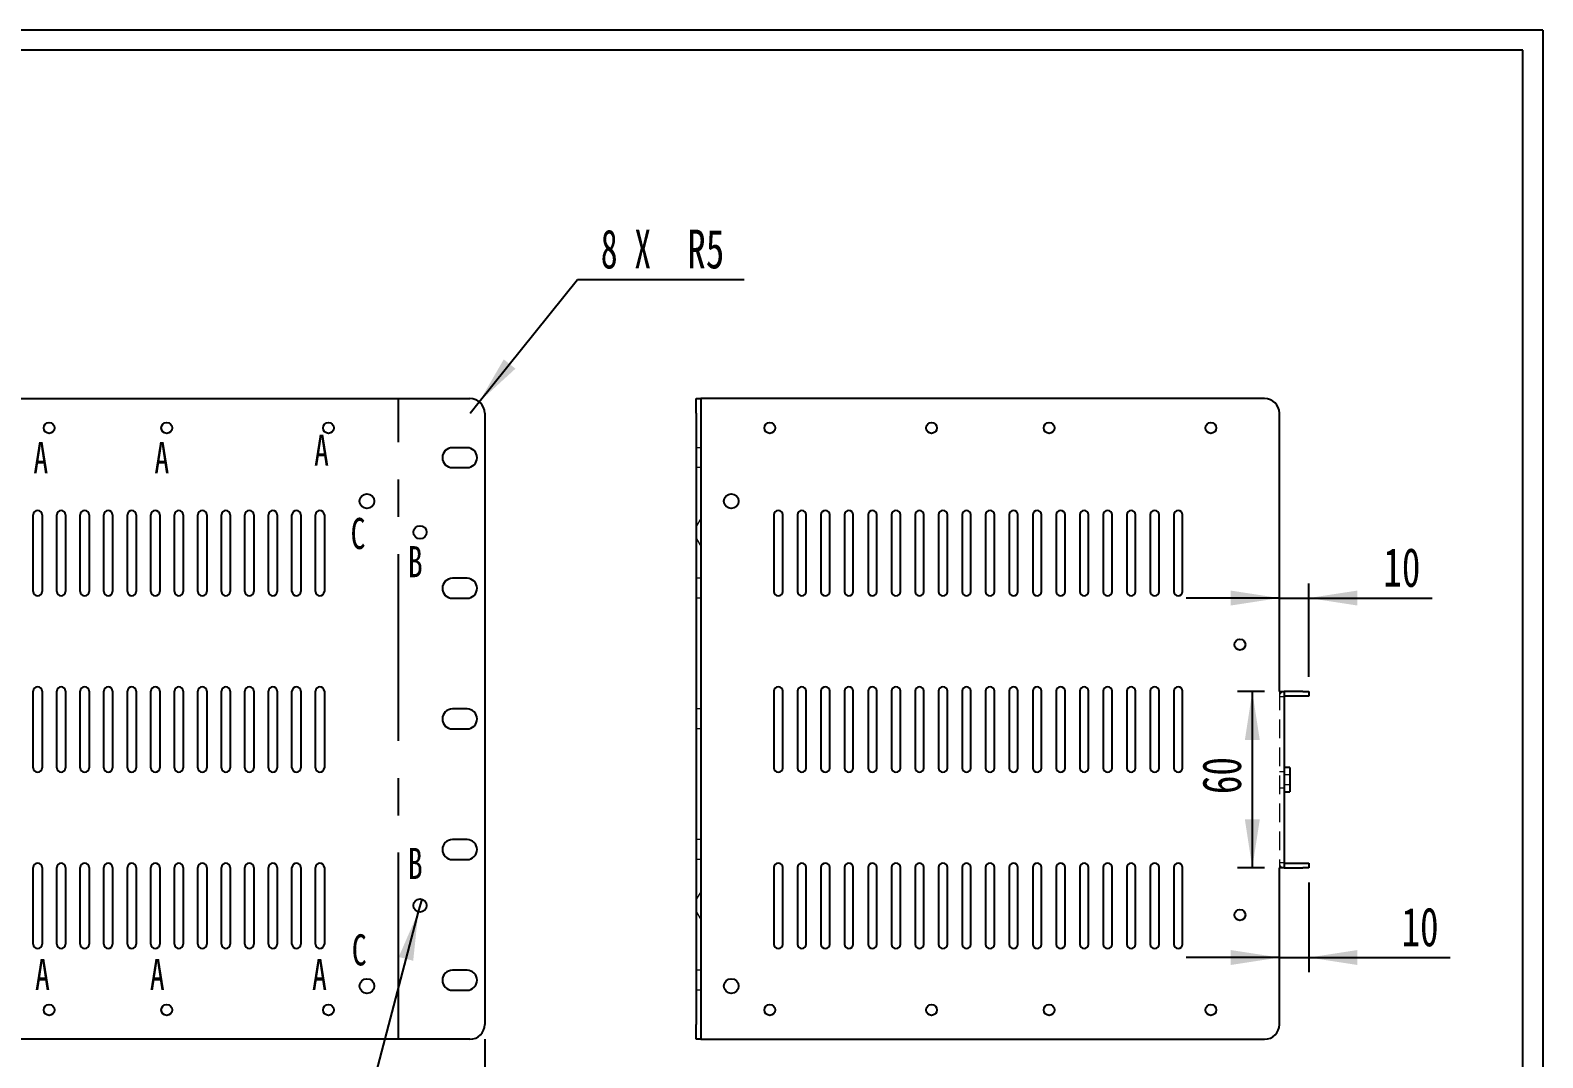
# Model space of a CAD drawing. Header units: millimetres. Extents: x 25 to 1451, y 32 to 1025.
# Drawn here: x 937 to 1451, y 675 to 1025 of the extents above; entities that cross this region are included whole.
import ezdxf

# ---------------------------------------------------------------- set-up
doc = ezdxf.new("R2010")
doc.units = ezdxf.units.MM
doc.header["$LTSCALE"] = 5
doc.linetypes.add('CENTERX2', pattern=[20.32, 12.7, -2.54, 2.54, -2.54])
doc.linetypes.add('HIDDEN', pattern=[1.905, 1.27, -0.635])
for name, color, linetype in [('DIM', 102, 'Continuous'), ('SLD-0', 7, 'Continuous'), ('WORK', 6, 'Continuous')]:
    doc.layers.add(name, color=color, linetype=linetype)
doc.styles.add('SLDTEXTSTYLE11', font='TXT', dxfattribs={"width": 0.7})
doc.styles.add('SLDTEXTSTYLE12', font='TXT', dxfattribs={"width": 0.633333})
doc.styles.add('SLDTEXTSTYLE13', font='TXT', dxfattribs={"width": 0.7, "bigfont": 'bigfont'})
doc.dimstyles.new('SLDDIMSTYLE1', dxfattribs={"dimtxt": 14.124891, "dimasz": 16.51, "dimexe": 0, "dimexo": 0.0625, "dimgap": 3.531223, "dimtad": 0, "dimtih": 1, "dimtoh": 1, "dimrnd": 1e-09, "dimzin": 12, "dimdsep": 46, "dimtxsty": 'SLDTEXTSTYLE11', "dimblk1": 'NONE', "dimblk2": 'NONE', "dimsah": 1, "dimcen": 0.09, "dimadec": 0, "dimazin": 3, "dimtfac": 1, "dimtofl": 0, "dimtmove": 0, "dimatfit": 3, "dimldrblk": 'NONE', "dimfxl": 0, "dimfrac": 2, "dimtolj": 1, "dimtzin": 12, "dimarcsym": 0})
doc.dimstyles.new('SLDDIMSTYLE2', dxfattribs={"dimtxt": 14.124891, "dimasz": 16.51, "dimexe": 0, "dimexo": 0.0625, "dimgap": 3.531223, "dimtad": 0, "dimtih": 1, "dimtoh": 1, "dimrnd": 1e-09, "dimzin": 12, "dimdsep": 46, "dimtxsty": 'SLDTEXTSTYLE11', "dimsah": 1, "dimcen": 0, "dimadec": 0, "dimazin": 3, "dimtfac": 1, "dimtofl": 0, "dimtmove": 0, "dimatfit": 3, "dimfxl": 0, "dimfrac": 2, "dimtolj": 1, "dimtzin": 12, "dimarcsym": 0})
doc.dimstyles.new('SLDDIMSTYLE4', dxfattribs={"dimtxt": 14.124891, "dimasz": 16.51, "dimexe": 0, "dimexo": 0.0625, "dimgap": 3.531223, "dimtad": 0, "dimtih": 1, "dimtoh": 1, "dimrnd": 1e-09, "dimzin": 4, "dimdsep": 46, "dimtxsty": 'SLDTEXTSTYLE11', "dimblk1": 'NONE', "dimsah": 1, "dimcen": 0, "dimadec": 0, "dimazin": 1, "dimtfac": 1, "dimtmove": 0, "dimatfit": 3, "dimldrblk": 'NONE', "dimfxl": 0, "dimfrac": 2, "dimtolj": 1, "dimtzin": 12, "dimarcsym": 0})
doc.dimstyles.new('SLDDIMSTYLE6', dxfattribs={"dimtxt": 14.124891, "dimasz": 16.51, "dimexe": 0, "dimexo": 0.0625, "dimgap": 3.531223, "dimtad": 1, "dimrnd": 1e-09, "dimzin": 12, "dimdsep": 46, "dimtxsty": 'SLDTEXTSTYLE11', "dimsah": 1, "dimcen": 0.09, "dimadec": 0, "dimazin": 3, "dimtfac": 1, "dimtofl": 0, "dimtmove": 0, "dimatfit": 3, "dimfxl": 0, "dimfrac": 2, "dimtolj": 1, "dimtzin": 12, "dimarcsym": 0})
doc.dimstyles.new('SLDDIMSTYLE8', dxfattribs={"dimtxt": 14.124891, "dimasz": 16.51, "dimexe": 0, "dimexo": 0.0625, "dimgap": 3.531223, "dimtad": 1, "dimrnd": 1e-09, "dimzin": 12, "dimdsep": 46, "dimtxsty": 'SLDTEXTSTYLE11', "dimsah": 1, "dimcen": 0.09, "dimadec": 0, "dimazin": 3, "dimtfac": 1, "dimtmove": 0, "dimatfit": 0, "dimfxl": 0, "dimfrac": 2, "dimtolj": 1, "dimtzin": 12, "dimarcsym": 0})

# ---------------------------------------------------------------- blocks, each defined once
blk = doc.blocks.new('_D_9')
at = {"layer": 'DIM'}
blk.add_line((1091.4, 681.66), (1091.4, 628.01), dxfattribs=at)
at = {"layer": 'DIM', "insert": (1083.16, 582.47), "char_height": 13.229, "attachment_point": 1, "rotation": 90, "style": 'SLDTEXTSTYLE11'}
blk.add_mtext('874.96', dxfattribs=at)
blk = doc.blocks.new('_None')
blk = doc.blocks.new('_D_13')
at = {"layer": 'WORK'}
for p, q in [((1089.53, 898.56), (1122.96, 940.14)), ((1122.96, 940.14), (1179.62, 940.14)), ((1086.4, 894.66), (1089.53, 898.56))]:
    blk.add_line(p, q, dxfattribs=at)
blk.add_solid([(1089.53, 898.56), (1101.85, 909.84), (1097.89, 913.02)], dxfattribs=at)
at = {"layer": 'WORK', "char_height": 13.229, "attachment_point": 1}
for s, insert, style in [('8 X', (1130.89, 957.19), 'SLDTEXTSTYLE12'), ('R5', (1160.29, 957.19), 'SLDTEXTSTYLE11')]:
    blk.add_mtext(s, dxfattribs=dict(at, insert=insert, style=style))
blk = doc.blocks.new('_D_15')
at = {"layer": 'WORK'}
for p, q in [((1069.97, 729.34), (1068.82, 724.99)), ((1068.82, 724.99), (1042.83, 626.26)), ((1042.83, 626.26), (923.23, 626.26))]:
    blk.add_line(p, q, dxfattribs=at)
blk.add_solid([(1068.82, 724.99), (1062.16, 709.67), (1067.08, 708.38)], dxfattribs=at)
at = {"layer": 'WORK', "attachment_point": 1}
for s, insert, char_height, style in [('B=4 X', (929, 660.95), 13.229, 'SLDTEXTSTYLE11'), ('%%c', (978.8, 660.95), 13.229, 'SLDTEXTSTYLE11'), ('4.50', (999.69, 660.95), 13.229, 'SLDTEXTSTYLE11'), ('M4 \\M+18DB9\\M+19D66\\M+18D45"\\M+19477"', (923.23, 643.31), 13.2292, 'SLDTEXTSTYLE13')]:
    blk.add_mtext(s, dxfattribs=dict(at, insert=insert, char_height=char_height, style=style))
blk = doc.blocks.new('_D_21')
at = {"layer": 'WORK'}
for p, q in [((1371.67, 804.96), (1371.67, 836.8)), ((1361.67, 831.8), (1329.92, 831.8)), ((1361.67, 831.8), (1371.67, 831.8)), ((1371.67, 831.8), (1413.59, 831.8))]:
    blk.add_line(p, q, dxfattribs=at)
for points in [[(1361.67, 831.8), (1345.16, 834.34), (1345.16, 829.26)], [(1371.67, 831.8), (1388.18, 829.26), (1388.18, 834.34)]]:
    blk.add_solid(points, dxfattribs=at)
at = {"layer": 'WORK', "insert": (1397.03, 848.85), "char_height": 13.229, "attachment_point": 1, "style": 'SLDTEXTSTYLE11'}
blk.add_mtext('10', dxfattribs=at)
blk = doc.blocks.new('_D_22')
at = {"layer": 'WORK'}
for p, q in [((1371.67, 734.96), (1371.67, 704.49)), ((1361.67, 709.49), (1329.92, 709.49)), ((1361.67, 709.49), (1371.67, 709.49)), ((1371.67, 709.49), (1419.78, 709.49))]:
    blk.add_line(p, q, dxfattribs=at)
for points in [[(1361.67, 709.49), (1345.16, 712.03), (1345.16, 706.95)], [(1371.67, 709.49), (1388.18, 706.95), (1388.18, 712.03)]]:
    blk.add_solid(points, dxfattribs=at)
at = {"layer": 'WORK', "insert": (1403.22, 726.54), "char_height": 13.229, "attachment_point": 1, "style": 'SLDTEXTSTYLE11'}
blk.add_mtext('10', dxfattribs=at)
blk = doc.blocks.new('_D_23')
at = {"layer": 'WORK'}
for p, q in [((1356.62, 799.96), (1347.47, 799.96)), ((1352.47, 799.96), (1352.47, 739.96)), ((1356.62, 739.96), (1347.47, 739.96))]:
    blk.add_line(p, q, dxfattribs=at)
for points in [[(1352.47, 799.96), (1349.93, 783.45), (1355.01, 783.45)], [(1352.47, 739.96), (1355.01, 756.47), (1349.93, 756.47)]]:
    blk.add_solid(points, dxfattribs=at)
at = {"layer": 'WORK', "insert": (1335.42, 765.09), "char_height": 13.229, "attachment_point": 1, "rotation": 90, "style": 'SLDTEXTSTYLE11'}
blk.add_mtext('60', dxfattribs=at)

msp = doc.modelspace()

# ---------------------------------------------------------------- linework, layer by layer
at = {"color": 7, "linetype": 'Continuous', "lineweight": 25}
for p, q in [((869.956, 899.664), (1086.396, 899.664)), ((1163.266, 899.664), (1164.866, 899.664)), ((1163.266, 894.664), (1163.266, 899.664)), ((1164.866, 899.664), (1164.866, 894.664)), ((1164.916, 899.664), (1164.866, 899.664)), ((1356.666, 899.664), (1164.916, 899.664)), ((1091.396, 894.664), (1091.396, 686.664)), ((1163.266, 894.664), (1163.266, 686.664)), ((1164.866, 894.664), (1164.866, 686.664)), ((1361.666, 799.964), (1361.666, 894.664)), ((1085.396, 882.964), (1080.396, 882.964)), ((1080.396, 876.164), (1085.396, 876.164)), ((937.856, 834.064), (937.856, 860.064)), ((940.856, 860.064), (940.856, 834.064)), ((945.856, 834.064), (945.856, 860.064)), ((948.856, 860.064), (948.856, 834.064)), ((953.856, 834.064), (953.856, 860.064)), ((956.856, 860.064), (956.856, 834.064)), ((961.856, 834.064), (961.856, 860.064)), ((964.856, 860.064), (964.856, 834.064)), ((969.856, 834.064), (969.856, 860.064)), ((972.856, 860.064), (972.856, 834.064)), ((977.856, 834.064), (977.856, 860.064)), ((980.856, 860.064), (980.856, 834.064)), ((985.856, 834.064), (985.856, 860.064)), ((988.856, 860.064), (988.856, 834.064)), ((993.856, 834.064), (993.856, 860.064)), ((996.856, 860.064), (996.856, 834.064)), ((1001.856, 834.064), (1001.856, 860.064)), ((1004.856, 860.064), (1004.856, 834.064)), ((1009.856, 834.064), (1009.856, 860.064)), ((1012.856, 860.064), (1012.856, 834.064)), ((1017.856, 834.064), (1017.856, 860.064)), ((1020.856, 860.064), (1020.856, 834.064)), ((1025.856, 834.064), (1025.856, 860.064)), ((1028.856, 860.064), (1028.856, 834.064)), ((1033.856, 834.064), (1033.856, 860.064)), ((1036.856, 860.064), (1036.856, 834.064)), ((1189.766, 860.064), (1189.766, 834.064)), ((1192.766, 834.064), (1192.766, 860.064)), ((1197.766, 860.064), (1197.766, 834.064)), ((1200.766, 834.064), (1200.766, 860.064)), ((1205.766, 860.064), (1205.766, 834.064)), ((1208.766, 834.064), (1208.766, 860.064)), ((1213.766, 860.064), (1213.766, 834.064)), ((1216.766, 834.064), (1216.766, 860.064)), ((1221.766, 860.064), (1221.766, 834.064)), ((1224.766, 834.064), (1224.766, 860.064)), ((1229.766, 860.064), (1229.766, 834.064)), ((1232.766, 834.064), (1232.766, 860.064)), ((1237.766, 860.064), (1237.766, 834.064)), ((1240.766, 834.064), (1240.766, 860.064)), ((1245.766, 860.064), (1245.766, 834.064)), ((1248.766, 834.064), (1248.766, 860.064)), ((1253.766, 860.064), (1253.766, 834.064)), ((1256.766, 834.064), (1256.766, 860.064)), ((1261.766, 860.064), (1261.766, 834.064)), ((1264.766, 834.064), (1264.766, 860.064)), ((1269.766, 860.064), (1269.766, 834.064)), ((1272.766, 834.064), (1272.766, 860.064)), ((1277.766, 860.064), (1277.766, 834.064)), ((1280.766, 834.064), (1280.766, 860.064)), ((1285.766, 860.064), (1285.766, 834.064)), ((1288.766, 834.064), (1288.766, 860.064)), ((1293.766, 860.064), (1293.766, 834.064)), ((1296.766, 834.064), (1296.766, 860.064)), ((1301.766, 860.064), (1301.766, 834.064)), ((1304.766, 834.064), (1304.766, 860.064)), ((1309.766, 860.064), (1309.766, 834.064)), ((1312.766, 834.064), (1312.766, 860.064)), ((1317.766, 860.064), (1317.766, 834.064)), ((1320.766, 834.064), (1320.766, 860.064)), ((1325.766, 860.064), (1325.766, 834.064)), ((1328.766, 834.064), (1328.766, 860.064)), ((1085.396, 838.514), (1080.396, 838.514)), ((1080.396, 831.714), (1085.396, 831.714)), ((937.856, 774.064), (937.856, 800.064)), ((940.856, 800.064), (940.856, 774.064)), ((945.856, 774.064), (945.856, 800.064)), ((948.856, 800.064), (948.856, 774.064)), ((953.856, 774.064), (953.856, 800.064)), ((956.856, 800.064), (956.856, 774.064)), ((961.856, 774.064), (961.856, 800.064)), ((964.856, 800.064), (964.856, 774.064)), ((969.856, 774.064), (969.856, 800.064)), ((972.856, 800.064), (972.856, 774.064)), ((977.856, 774.064), (977.856, 800.064)), ((980.856, 800.064), (980.856, 774.064)), ((985.856, 774.064), (985.856, 800.064)), ((988.856, 800.064), (988.856, 774.064)), ((993.856, 774.064), (993.856, 800.064)), ((996.856, 800.064), (996.856, 774.064)), ((1001.856, 774.064), (1001.856, 800.064)), ((1004.856, 800.064), (1004.856, 774.064)), ((1009.856, 774.064), (1009.856, 800.064)), ((1012.856, 800.064), (1012.856, 774.064)), ((1017.856, 774.064), (1017.856, 800.064)), ((1020.856, 800.064), (1020.856, 774.064)), ((1025.856, 774.064), (1025.856, 800.064)), ((1028.856, 800.064), (1028.856, 774.064)), ((1033.856, 774.064), (1033.856, 800.064)), ((1036.856, 800.064), (1036.856, 774.064)), ((1189.766, 800.064), (1189.766, 774.064)), ((1192.766, 774.064), (1192.766, 800.064)), ((1197.766, 800.064), (1197.766, 774.064)), ((1200.766, 774.064), (1200.766, 800.064)), ((1205.766, 800.064), (1205.766, 774.064)), ((1208.766, 774.064), (1208.766, 800.064)), ((1213.766, 800.064), (1213.766, 774.064)), ((1216.766, 774.064), (1216.766, 800.064)), ((1221.766, 800.064), (1221.766, 774.064)), ((1224.766, 774.064), (1224.766, 800.064)), ((1229.766, 800.064), (1229.766, 774.064)), ((1232.766, 774.064), (1232.766, 800.064)), ((1237.766, 800.064), (1237.766, 774.064)), ((1240.766, 774.064), (1240.766, 800.064)), ((1245.766, 800.064), (1245.766, 774.064)), ((1248.766, 774.064), (1248.766, 800.064)), ((1253.766, 800.064), (1253.766, 774.064)), ((1256.766, 774.064), (1256.766, 800.064)), ((1261.766, 800.064), (1261.766, 774.064)), ((1264.766, 774.064), (1264.766, 800.064)), ((1269.766, 800.064), (1269.766, 774.064)), ((1272.766, 774.064), (1272.766, 800.064)), ((1277.766, 800.064), (1277.766, 774.064)), ((1280.766, 774.064), (1280.766, 800.064)), ((1285.766, 800.064), (1285.766, 774.064)), ((1288.766, 774.064), (1288.766, 800.064)), ((1293.766, 800.064), (1293.766, 774.064)), ((1296.766, 774.064), (1296.766, 800.064)), ((1301.766, 800.064), (1301.766, 774.064)), ((1304.766, 774.064), (1304.766, 800.064)), ((1309.766, 800.064), (1309.766, 774.064)), ((1312.766, 774.064), (1312.766, 800.064)), ((1317.766, 800.064), (1317.766, 774.064)), ((1320.766, 774.064), (1320.766, 800.064)), ((1325.766, 800.064), (1325.766, 774.064)), ((1328.766, 774.064), (1328.766, 800.064)), ((1361.616, 799.964), (1361.666, 799.964)), ((1361.666, 799.964), (1363.266, 799.964)), ((1363.266, 799.964), (1363.266, 739.964)), ((1363.316, 799.964), (1363.266, 799.963)), ((1369.666, 799.964), (1363.316, 799.964)), ((1369.666, 798.364), (1363.316, 798.364)), ((1369.666, 799.964), (1371.666, 799.964)), ((1371.666, 798.364), (1369.666, 798.364)), ((1371.666, 799.964), (1371.666, 798.364)), ((1085.396, 794.064), (1080.396, 794.064)), ((1080.396, 787.264), (1085.396, 787.264)), ((1365.266, 774.114), (1363.266, 774.114)), ((1365.266, 774.114), (1365.266, 765.814)), ((1363.266, 765.814), (1365.266, 765.814)), ((1085.396, 749.614), (1080.396, 749.614)), ((1080.396, 742.814), (1085.396, 742.814)), ((1363.316, 741.564), (1369.666, 741.564)), ((1369.666, 741.564), (1371.666, 741.564)), ((1371.666, 741.564), (1371.666, 739.964)), ((937.856, 714.064), (937.856, 740.064)), ((940.856, 740.064), (940.856, 714.064)), ((945.856, 714.064), (945.856, 740.064)), ((948.856, 740.064), (948.856, 714.064)), ((953.856, 714.064), (953.856, 740.064)), ((956.856, 740.064), (956.856, 714.064)), ((961.856, 714.064), (961.856, 740.064)), ((964.856, 740.064), (964.856, 714.064)), ((969.856, 714.064), (969.856, 740.064)), ((972.856, 740.064), (972.856, 714.064)), ((977.856, 714.064), (977.856, 740.064)), ((980.856, 740.064), (980.856, 714.064)), ((985.856, 714.064), (985.856, 740.064)), ((988.856, 740.064), (988.856, 714.064)), ((993.856, 714.064), (993.856, 740.064)), ((996.856, 740.064), (996.856, 714.064)), ((1001.856, 714.064), (1001.856, 740.064)), ((1004.856, 740.064), (1004.856, 714.064)), ((1009.856, 714.064), (1009.856, 740.064)), ((1012.856, 740.064), (1012.856, 714.064)), ((1017.856, 714.064), (1017.856, 740.064)), ((1020.856, 740.064), (1020.856, 714.064)), ((1025.856, 714.064), (1025.856, 740.064)), ((1028.856, 740.064), (1028.856, 714.064)), ((1033.856, 714.064), (1033.856, 740.064)), ((1036.856, 740.064), (1036.856, 714.064)), ((1189.766, 740.064), (1189.766, 714.064)), ((1192.766, 714.064), (1192.766, 740.064)), ((1197.766, 740.064), (1197.766, 714.064)), ((1200.766, 714.064), (1200.766, 740.064)), ((1205.766, 740.064), (1205.766, 714.064)), ((1208.766, 714.064), (1208.766, 740.064)), ((1213.766, 740.064), (1213.766, 714.064)), ((1216.766, 714.064), (1216.766, 740.064)), ((1221.766, 740.064), (1221.766, 714.064)), ((1224.766, 714.064), (1224.766, 740.064)), ((1229.766, 740.064), (1229.766, 714.064)), ((1232.766, 714.064), (1232.766, 740.064)), ((1237.766, 740.064), (1237.766, 714.064)), ((1240.766, 714.064), (1240.766, 740.064)), ((1245.766, 740.064), (1245.766, 714.064)), ((1248.766, 714.064), (1248.766, 740.064)), ((1253.766, 740.064), (1253.766, 714.064)), ((1256.766, 714.064), (1256.766, 740.064)), ((1261.766, 740.064), (1261.766, 714.064)), ((1264.766, 714.064), (1264.766, 740.064)), ((1269.766, 740.064), (1269.766, 714.064)), ((1272.766, 714.064), (1272.766, 740.064)), ((1277.766, 740.064), (1277.766, 714.064)), ((1280.766, 714.064), (1280.766, 740.064)), ((1285.766, 740.064), (1285.766, 714.064)), ((1288.766, 714.064), (1288.766, 740.064)), ((1293.766, 740.064), (1293.766, 714.064)), ((1296.766, 714.064), (1296.766, 740.064)), ((1301.766, 740.064), (1301.766, 714.064)), ((1304.766, 714.064), (1304.766, 740.064)), ((1309.766, 740.064), (1309.766, 714.064)), ((1312.766, 714.064), (1312.766, 740.064)), ((1317.766, 740.064), (1317.766, 714.064)), ((1320.766, 714.064), (1320.766, 740.064)), ((1325.766, 740.064), (1325.766, 714.064)), ((1328.766, 714.064), (1328.766, 740.064)), ((1361.666, 739.964), (1361.616, 739.964)), ((1361.666, 686.664), (1361.666, 739.964)), ((1363.266, 739.964), (1361.666, 739.964)), ((1363.266, 739.965), (1363.316, 739.964)), ((1363.316, 739.964), (1369.666, 739.964)), ((1371.666, 739.964), (1369.666, 739.964)), ((1085.396, 705.164), (1080.396, 705.164)), ((1080.396, 698.364), (1085.396, 698.364)), ((1163.266, 681.664), (1163.266, 686.664)), ((1164.866, 686.664), (1164.866, 681.664)), ((1086.396, 681.664), (869.956, 681.664)), ((1164.866, 681.664), (1163.266, 681.664)), ((1164.866, 681.664), (1164.916, 681.664)), ((1164.916, 681.664), (1356.666, 681.664))]:
    msp.add_line(p, q, dxfattribs=at)
at = {"color": 7, "linetype": 'CENTERX2'}
msp.add_line((1062.076, 681.664), (1062.076, 899.664), dxfattribs=at)
at = {"color": 7, "linetype": 'HIDDEN', "lineweight": 18}
for p, q in [((1164.866, 882.964), (1163.266, 882.964)), ((1164.866, 876.164), (1163.266, 876.164)), ((1163.452, 856.414), (1163.266, 856.414)), ((1164.866, 858.864), (1163.452, 856.414)), ((1163.452, 856.414), (1163.452, 851.914)), ((1163.266, 851.914), (1163.452, 851.914)), ((1163.452, 851.914), (1164.866, 849.464)), ((1164.866, 838.514), (1163.266, 838.514)), ((1164.866, 831.714), (1163.266, 831.714)), ((1361.666, 799.964), (1361.666, 739.964)), ((1363.266, 798.214), (1361.666, 798.214)), ((1164.866, 794.064), (1163.266, 794.064)), ((1164.866, 787.264), (1163.266, 787.264)), ((1363.266, 772.714), (1361.666, 772.714)), ((1361.666, 767.214), (1363.266, 767.214)), ((1365.266, 771.614), (1363.266, 771.614)), ((1363.266, 768.314), (1365.266, 768.314)), ((1164.866, 749.614), (1163.266, 749.614)), ((1164.866, 742.814), (1163.266, 742.814)), ((1363.266, 741.714), (1361.666, 741.714)), ((1164.866, 731.864), (1163.452, 729.414)), ((1163.452, 729.414), (1163.266, 729.414)), ((1163.452, 729.414), (1163.452, 724.914)), ((1163.266, 724.914), (1163.452, 724.914)), ((1163.452, 724.914), (1164.866, 722.464)), ((1164.866, 705.164), (1163.266, 705.164)), ((1164.866, 698.364), (1163.266, 698.364))]:
    msp.add_line(p, q, dxfattribs=at)
at = {"color": 7, "linetype": 'Continuous', "lineweight": 25}
for centre, radius in [((943.256, 889.664), 1.85), ((983.256, 889.664), 1.85), ((1038.256, 889.664), 1.85), ((1188.366, 889.664), 1.85), ((1243.366, 889.664), 1.85), ((1283.366, 889.664), 1.85), ((1338.366, 889.664), 1.85), ((1051.356, 864.764), 2.5), ((1175.266, 864.764), 2.5), ((1069.396, 854.164), 2.25), ((1348.266, 815.964), 1.85), ((1069.396, 727.164), 2.25), ((1348.266, 723.964), 1.85), ((1051.356, 699.764), 2.5), ((1175.266, 699.764), 2.5), ((943.256, 691.664), 1.85), ((983.256, 691.664), 1.85), ((1038.256, 691.664), 1.85), ((1188.366, 691.664), 1.85), ((1243.366, 691.664), 1.85), ((1283.366, 691.664), 1.85), ((1338.366, 691.664), 1.85)]:
    msp.add_circle(centre, radius, dxfattribs=at)
for centre, radius, start, end in [((1086.396, 894.664), 5, 0, 90), ((1356.666, 894.664), 5, 0, 90), ((1080.396, 879.564), 3.4, 90, 270), ((1085.396, 879.564), 3.4, 270, 90), ((939.356, 860.064), 1.5, 0, 180), ((947.356, 860.064), 1.5, 0, 180), ((955.356, 860.064), 1.5, 0, 180), ((963.356, 860.064), 1.5, 0, 180), ((971.356, 860.064), 1.5, 0, 180), ((979.356, 860.064), 1.5, 0, 180), ((987.356, 860.064), 1.5, 0, 180), ((995.356, 860.064), 1.5, 0, 180), ((1003.356, 860.064), 1.5, 0, 180), ((1011.356, 860.064), 1.5, 0, 180), ((1019.356, 860.064), 1.5, 0, 180), ((1027.356, 860.064), 1.5, 0, 180), ((1035.356, 860.064), 1.5, 0, 180), ((1191.266, 860.064), 1.5, 0, 180), ((1199.266, 860.064), 1.5, 0, 180), ((1207.266, 860.064), 1.5, 0, 180), ((1215.266, 860.064), 1.5, 0, 180), ((1223.266, 860.064), 1.5, 0, 180), ((1231.266, 860.064), 1.5, 0, 180), ((1239.266, 860.064), 1.5, 0, 180), ((1247.266, 860.064), 1.5, 0, 180), ((1255.266, 860.064), 1.5, 0, 180), ((1263.266, 860.064), 1.5, 0, 180), ((1271.266, 860.064), 1.5, 0, 180), ((1279.266, 860.064), 1.5, 0, 180), ((1287.266, 860.064), 1.5, 0, 180), ((1295.266, 860.064), 1.5, 0, 180), ((1303.266, 860.064), 1.5, 0, 180), ((1311.266, 860.064), 1.5, 0, 180), ((1319.266, 860.064), 1.5, 0, 180), ((1327.266, 860.064), 1.5, 0, 180), ((1080.396, 835.114), 3.4, 90, 270), ((1085.396, 835.114), 3.4, 270, 90), ((939.356, 834.064), 1.5, 180, 0), ((947.356, 834.064), 1.5, 180, 0), ((955.356, 834.064), 1.5, 180, 0), ((963.356, 834.064), 1.5, 180, 0), ((971.356, 834.064), 1.5, 180, 0), ((979.356, 834.064), 1.5, 180, 0), ((987.356, 834.064), 1.5, 180, 0), ((995.356, 834.064), 1.5, 180, 0), ((1003.356, 834.064), 1.5, 180, 0), ((1011.356, 834.064), 1.5, 180, 0), ((1019.356, 834.064), 1.5, 180, 0), ((1027.356, 834.064), 1.5, 180, 0), ((1035.356, 834.064), 1.5, 180, 0), ((1191.266, 834.064), 1.5, 180, 0), ((1199.266, 834.064), 1.5, 180, 0), ((1207.266, 834.064), 1.5, 180, 0), ((1215.266, 834.064), 1.5, 180, 0), ((1223.266, 834.064), 1.5, 180, 0), ((1231.266, 834.064), 1.5, 180, 0), ((1239.266, 834.064), 1.5, 180, 0), ((1247.266, 834.064), 1.5, 180, 0), ((1255.266, 834.064), 1.5, 180, 0), ((1263.266, 834.064), 1.5, 180, 0), ((1271.266, 834.064), 1.5, 180, 0), ((1279.266, 834.064), 1.5, 180, 0), ((1287.266, 834.064), 1.5, 180, 0), ((1295.266, 834.064), 1.5, 180, 0), ((1303.266, 834.064), 1.5, 180, 0), ((1311.266, 834.064), 1.5, 180, 0), ((1319.266, 834.064), 1.5, 180, 0), ((1327.266, 834.064), 1.5, 180, 0), ((939.356, 800.064), 1.5, 0, 180), ((947.356, 800.064), 1.5, 0, 180), ((955.356, 800.064), 1.5, 0, 180), ((963.356, 800.064), 1.5, 0, 180), ((971.356, 800.064), 1.5, 0, 180), ((979.356, 800.064), 1.5, 0, 180), ((987.356, 800.064), 1.5, 0, 180), ((995.356, 800.064), 1.5, 0, 180), ((1003.356, 800.064), 1.5, 0, 180), ((1011.356, 800.064), 1.5, 0, 180), ((1019.356, 800.064), 1.5, 0, 180), ((1027.356, 800.064), 1.5, 0, 180), ((1035.356, 800.064), 1.5, 0, 180), ((1191.266, 800.064), 1.5, 0, 180), ((1199.266, 800.064), 1.5, 0, 180), ((1207.266, 800.064), 1.5, 0, 180), ((1215.266, 800.064), 1.5, 0, 180), ((1223.266, 800.064), 1.5, 0, 180), ((1231.266, 800.064), 1.5, 0, 180), ((1239.266, 800.064), 1.5, 0, 180), ((1247.266, 800.064), 1.5, 0, 180), ((1255.266, 800.064), 1.5, 0, 180), ((1263.266, 800.064), 1.5, 0, 180), ((1271.266, 800.064), 1.5, 0, 180), ((1279.266, 800.064), 1.5, 0, 180), ((1287.266, 800.064), 1.5, 0, 180), ((1295.266, 800.064), 1.5, 0, 180), ((1303.266, 800.064), 1.5, 0, 180), ((1311.266, 800.064), 1.5, 0, 180), ((1319.266, 800.064), 1.5, 0, 180), ((1327.266, 800.064), 1.5, 0, 180), ((1363.316, 798.314), 0.05, 90, 180), ((1080.396, 790.664), 3.4, 90, 270), ((1085.396, 790.664), 3.4, 270, 90), ((939.356, 774.064), 1.5, 180, 0), ((947.356, 774.064), 1.5, 180, 0), ((955.356, 774.064), 1.5, 180, 0), ((963.356, 774.064), 1.5, 180, 0), ((971.356, 774.064), 1.5, 180, 0), ((979.356, 774.064), 1.5, 180, 0), ((987.356, 774.064), 1.5, 180, 0), ((995.356, 774.064), 1.5, 180, 0), ((1003.356, 774.064), 1.5, 180, 0), ((1011.356, 774.064), 1.5, 180, 0), ((1019.356, 774.064), 1.5, 180, 0), ((1027.356, 774.064), 1.5, 180, 0), ((1035.356, 774.064), 1.5, 180, 0), ((1191.266, 774.064), 1.5, 180, 0), ((1199.266, 774.064), 1.5, 180, 0), ((1207.266, 774.064), 1.5, 180, 0), ((1215.266, 774.064), 1.5, 180, 0), ((1223.266, 774.064), 1.5, 180, 0), ((1231.266, 774.064), 1.5, 180, 0), ((1239.266, 774.064), 1.5, 180, 0), ((1247.266, 774.064), 1.5, 180, 0), ((1255.266, 774.064), 1.5, 180, 0), ((1263.266, 774.064), 1.5, 180, 0), ((1271.266, 774.064), 1.5, 180, 0), ((1279.266, 774.064), 1.5, 180, 0), ((1287.266, 774.064), 1.5, 180, 0), ((1295.266, 774.064), 1.5, 180, 0), ((1303.266, 774.064), 1.5, 180, 0), ((1311.266, 774.064), 1.5, 180, 0), ((1319.266, 774.064), 1.5, 180, 0), ((1327.266, 774.064), 1.5, 180, 0), ((1080.396, 746.214), 3.4, 90, 270), ((1085.396, 746.214), 3.4, 270, 90), ((939.356, 740.064), 1.5, 0, 180), ((947.356, 740.064), 1.5, 0, 180), ((955.356, 740.064), 1.5, 0, 180), ((963.356, 740.064), 1.5, 0, 180), ((971.356, 740.064), 1.5, 0, 180), ((979.356, 740.064), 1.5, 0, 180), ((987.356, 740.064), 1.5, 0, 180), ((995.356, 740.064), 1.5, 0, 180), ((1003.356, 740.064), 1.5, 0, 180), ((1011.356, 740.064), 1.5, 0, 180), ((1019.356, 740.064), 1.5, 0, 180), ((1027.356, 740.064), 1.5, 0, 180), ((1035.356, 740.064), 1.5, 0, 180), ((1191.266, 740.064), 1.5, 0, 180), ((1199.266, 740.064), 1.5, 0, 180), ((1207.266, 740.064), 1.5, 0, 180), ((1215.266, 740.064), 1.5, 0, 180), ((1223.266, 740.064), 1.5, 0, 180), ((1231.266, 740.064), 1.5, 0, 180), ((1239.266, 740.064), 1.5, 0, 180), ((1247.266, 740.064), 1.5, 0, 180), ((1255.266, 740.064), 1.5, 0, 180), ((1263.266, 740.064), 1.5, 0, 180), ((1271.266, 740.064), 1.5, 0, 180), ((1279.266, 740.064), 1.5, 0, 180), ((1287.266, 740.064), 1.5, 0, 180), ((1295.266, 740.064), 1.5, 0, 180), ((1303.266, 740.064), 1.5, 0, 180), ((1311.266, 740.064), 1.5, 0, 180), ((1319.266, 740.064), 1.5, 0, 180), ((1327.266, 740.064), 1.5, 0, 180), ((1363.316, 741.614), 0.05, 180, 270), ((939.356, 714.064), 1.5, 180, 0), ((947.356, 714.064), 1.5, 180, 0), ((955.356, 714.064), 1.5, 180, 0), ((963.356, 714.064), 1.5, 180, 0), ((971.356, 714.064), 1.5, 180, 0), ((979.356, 714.064), 1.5, 180, 0), ((987.356, 714.064), 1.5, 180, 0), ((995.356, 714.064), 1.5, 180, 0), ((1003.356, 714.064), 1.5, 180, 0), ((1011.356, 714.064), 1.5, 180, 0), ((1019.356, 714.064), 1.5, 180, 0), ((1027.356, 714.064), 1.5, 180, 0), ((1035.356, 714.064), 1.5, 180, 0), ((1191.266, 714.064), 1.5, 180, 0), ((1199.266, 714.064), 1.5, 180, 0), ((1207.266, 714.064), 1.5, 180, 0), ((1215.266, 714.064), 1.5, 180, 0), ((1223.266, 714.064), 1.5, 180, 0), ((1231.266, 714.064), 1.5, 180, 0), ((1239.266, 714.064), 1.5, 180, 0), ((1247.266, 714.064), 1.5, 180, 0), ((1255.266, 714.064), 1.5, 180, 0), ((1263.266, 714.064), 1.5, 180, 0), ((1271.266, 714.064), 1.5, 180, 0), ((1279.266, 714.064), 1.5, 180, 0), ((1287.266, 714.064), 1.5, 180, 0), ((1295.266, 714.064), 1.5, 180, 0), ((1303.266, 714.064), 1.5, 180, 0), ((1311.266, 714.064), 1.5, 180, 0), ((1319.266, 714.064), 1.5, 180, 0), ((1327.266, 714.064), 1.5, 180, 0), ((1080.396, 701.764), 3.4, 90, 270), ((1085.396, 701.764), 3.4, 270, 90), ((1086.396, 686.664), 5, 270, 0), ((1356.666, 686.664), 5, 270, 0)]:
    msp.add_arc(centre, radius, start, end, dxfattribs=at)
at = {"color": 7, "linetype": 'HIDDEN', "lineweight": 18}
for centre, start, end in [((1363.316, 798.314), 91.7365, 180), ((1363.316, 741.614), 180, 268.2635)]:
    msp.add_arc(centre, 1.65, start, end, dxfattribs=at)
at = {"layer": 'SLD-0'}
for p, q in [((1451.246, 1025), (25, 1025)), ((1451.246, 1025), (1451.246, 32.456)), ((1444.518, 1018.272), (31.728, 1018.272)), ((1444.518, 39.183), (1444.518, 1018.272))]:
    msp.add_line(p, q, dxfattribs=at)

# ---------------------------------------------------------------- texts
at = {"layer": 'WORK', "char_height": 10.583, "attachment_point": 1, "style": 'SLDTEXTSTYLE11'}
for s, insert in [('A', (937.905, 884.855)), ('A', (979.065, 884.855)), ('A', (1033.375, 887.372)), ('C', (1045.796, 859.058)), ('B', (1065.266, 849.472)), ('B', (1065.266, 746.794)), ('C', (1046.209, 717.376)), ('A', (938.475, 709.008)), ('A', (977.506, 709.008)), ('A', (1032.682, 709.008))]:
    msp.add_mtext(s, dxfattribs=dict(at, insert=insert))

# ---------------------------------------------------------------- dimensions: what is measured, and where the dimension line sits
at = {"layer": 'DIM'}
dim = msp.add_ordinate_dim(feature_location=(1091.396, 686.664), offset=(0, -58.656), dtype=1, origin=(216.436, 686.664), dimstyle='SLDDIMSTYLE1', dxfattribs=at)
dim.commit()
dim.dimension.update_dxf_attribs({"geometry": '_D_9', "text_midpoint": (1091.396, 605.237)})
at = {"layer": 'WORK'}
dim = msp.add_radius_dim(center=(1086.396, 894.664), mpoint=(1089.529, 898.561), text='8 X <>', dimstyle='SLDDIMSTYLE2', dxfattribs=at)
dim.commit()
dim.dimension.update_dxf_attribs({"geometry": '_D_13', "text_midpoint": (1155.258, 948.955), "dimtype": 164})
for base, p1, p2, picture, middle in [((1371.666, 831.795), (1361.666, 894.664), (1371.666, 799.964), '_D_21', (1405.309, 831.795)), ((1371.666, 709.486), (1361.666, 686.664), (1371.666, 739.964), '_D_22', (1411.498, 709.486))]:
    dim = msp.add_linear_dim(base=base, p1=p1, p2=p2, dimstyle='SLDDIMSTYLE8', dxfattribs=at)
    dim.commit()
    dim.dimension.update_dxf_attribs({"geometry": picture, "text_midpoint": middle, "dimtype": 160})
dim = msp.add_linear_dim(base=(1352.475, 739.964), p1=(1361.616, 799.964), p2=(1361.616, 739.964), angle=90, dimstyle='SLDDIMSTYLE6', dxfattribs=at)
dim.commit()
dim.dimension.update_dxf_attribs({"geometry": '_D_23', "text_midpoint": (1352.475, 773.374), "dimtype": 160})
dim = msp.add_diameter_dim_2p(p1=(1069.969, 729.34), p2=(1068.823, 724.988), text='B=4 X %%c <>\\PM4 沙拉孔"背"', dimstyle='SLDDIMSTYLE4', dxfattribs=at)
dim.commit()
dim.dimension.update_dxf_attribs({"geometry": '_D_15', "text_midpoint": (979.058, 645.647), "dimtype": 163})

doc.saveas('drawing.dxf')
